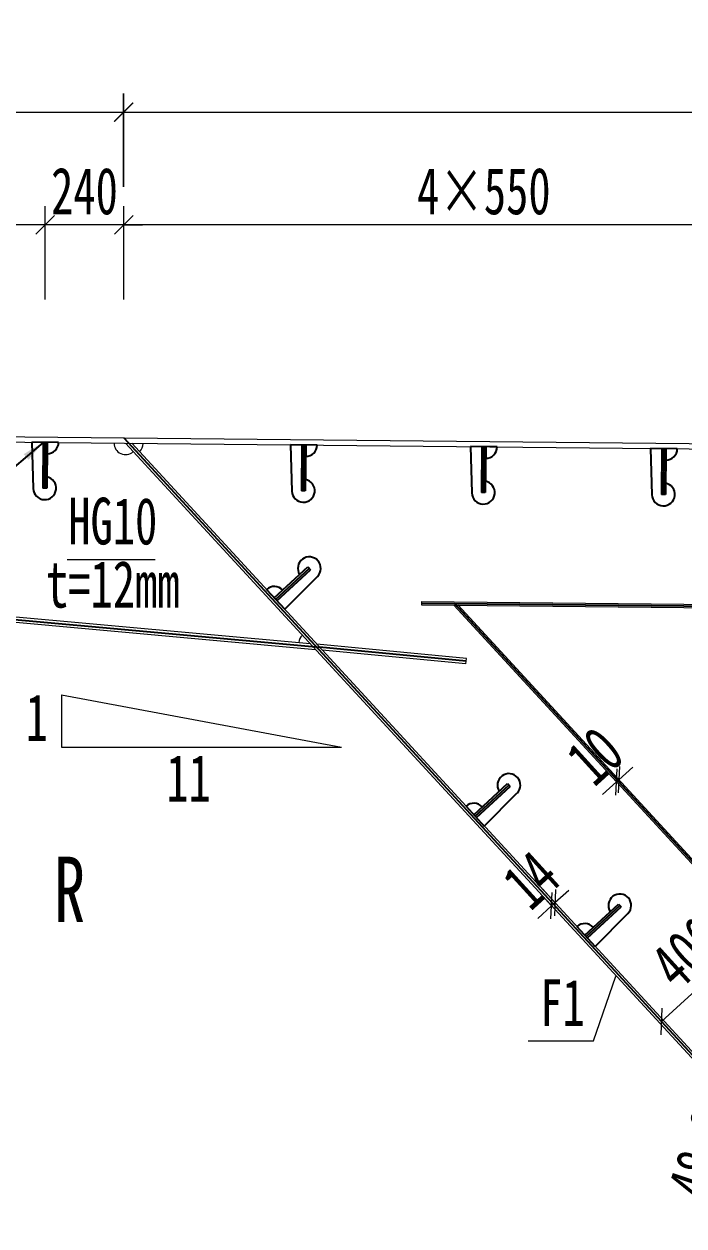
# Model space of a CAD drawing. Header units: millimetres. Extents: x -89049 to 410567, y -307459 to -100425.
# Drawn here: x 172705 to 174721, y -144931 to -141260 of the extents above; entities that cross this region are included whole.
import ezdxf
from ezdxf.enums import TextEntityAlignment as Align

# ---------------------------------------------------------------- set-up
doc = ezdxf.new("R2010")
doc.units = ezdxf.units.MM
doc.layers.get('Defpoints').update_dxf_attribs({"color": 8})
for name, color, linetype, lineweight in [('Dim', 4, 'Continuous', 15), ('文字', 7, 'Continuous', 15), ('细实线', 4, 'Continuous', 15), ('钢板粗线', 1, 'Continuous', 25), ('钢板细线', 6, 'Continuous', 15)]:
    doc.layers.add(name, color=color, linetype=linetype, lineweight=lineweight)
doc.styles.add('111', font='', dxfattribs={"width": 0.7})
doc.styles.add('BM_Dim', font='', dxfattribs={"width": 0.85})
doc.styles.get("Standard").update_dxf_attribs({"font": ''})
doc.styles.get('111').set_extended_font_data('仿宋_GB2312')
doc.styles.get('BM_Dim').set_extended_font_data('仿宋_GB2312')
doc.styles.get('Standard').set_extended_font_data('仿宋_GB2312')
doc.dimstyles.new('200', dxfattribs={"dimscale": 0, "dimtxt": 2.5, "dimasz": 1, "dimexe": 1, "dimexo": 1, "dimgap": 0.6, "dimtad": 1, "dimdec": 0, "dimdsep": 46, "dimtxsty": '111', "dimblk": 'OBLIQUE', "dimcen": 0, "dimclrd": 4, "dimclre": 4, "dimclrt": 4, "dimadec": 1, "dimazin": 2, "dimtfac": 1, "dimtdec": 0, "dimtix": 1, "dimtmove": 2, "dimatfit": 3, "dimfxl": 4, "dimfxlon": 1, "dimtolj": 1, "dimlwd": -1, "dimlwe": -1, "dimarcsym": 0})
doc.dimstyles.new('MSteel_1.0_1.0', dxfattribs={"dimtxt": 3, "dimasz": 1.2, "dimexe": 1, "dimexo": 1, "dimgap": 1, "dimtad": 3, "dimtoh": 1, "dimdec": 0, "dimzin": 0, "dimdsep": 46, "dimtxsty": 'Standard', "dimblk": 'ARCHTICK', "dimcen": 0.09, "dimclrd": 3, "dimclre": 3, "dimadec": 0, "dimazin": 0, "dimtfac": 1, "dimtdec": 4, "dimtofl": 0, "dimtmove": 0, "dimatfit": 3, "dimfxl": 1, "dimtolj": 1, "dimtzin": 0, "dimarcsym": 0})

# ---------------------------------------------------------------- blocks, each defined once
blk = doc.blocks.new('_Oblique')
at = {"color": 0, "linetype": 'ByBlock', "lineweight": -2}
blk.add_line((-0.5, -0.5), (0.5, 0.5), dxfattribs=at)
blk = doc.blocks.new('*D3724')
at = {"layer": 'Defpoints', "color": 0, "transparency": 16777216}
for p in [(173009.8, -141529.2), (173009.8, -142510.4), (170879.8, -142514.5)]:
    blk.add_point(p, dxfattribs=at)
at = {"layer": '细实线', "color": 4, "transparency": 16777216}
for p, q in [((170879.8, -141757.8), (170879.8, -141472.1)), ((173009.8, -141757.8), (173009.8, -141472.1)), ((170879.8, -141529.2), (173009.8, -141529.2))]:
    blk.add_line(p, q, dxfattribs=at)
at = {"layer": '细实线', "color": 4, "transparency": 16777216, "xscale": 57.14285714285715, "yscale": 57.14285714285715, "zscale": 57.14285714285715, "rotation": 180}
blk.add_blockref('_Oblique', (170879.8, -141529.2), dxfattribs=at)
at = {"layer": '细实线', "color": 4, "transparency": 16777216, "xscale": 57.14285714285715, "yscale": 57.14285714285715, "zscale": 57.14285714285715}
blk.add_blockref('_Oblique', (173009.8, -141529.2), dxfattribs=at)
at = {"layer": '细实线', "color": 4, "transparency": 16777216, "insert": (171944.8, -141427), "char_height": 142.86, "attachment_point": 5, "style": '111'}
blk.add_mtext('\\A1;2130', dxfattribs=at)
blk = doc.blocks.new('*D3725')
at = {"layer": 'Defpoints', "color": 0, "transparency": 16777216}
for p in [(184129.6, -141529.2), (173009.3, -142523.7), (184129.6, -142530)]:
    blk.add_point(p, dxfattribs=at)
at = {"layer": '细实线', "color": 4, "transparency": 16777216}
for p, q in [((173009.3, -141757.8), (173009.3, -141472.1)), ((184129.6, -141757.8), (184129.6, -141472.1)), ((173009.3, -141529.2), (184129.6, -141529.2))]:
    blk.add_line(p, q, dxfattribs=at)
at = {"layer": '细实线', "color": 4, "transparency": 16777216, "xscale": 57.14285714285715, "yscale": 57.14285714285715, "zscale": 57.14285714285715, "rotation": 180}
blk.add_blockref('_Oblique', (173009.3, -141529.2), dxfattribs=at)
at = {"layer": '细实线', "color": 4, "transparency": 16777216, "xscale": 57.14285714285715, "yscale": 57.14285714285715, "zscale": 57.14285714285715}
blk.add_blockref('_Oblique', (184129.6, -141529.2), dxfattribs=at)
at = {"layer": '细实线', "color": 4, "transparency": 16777216, "insert": (178569.4, -141427), "char_height": 142.86, "attachment_point": 5, "style": '111'}
blk.add_mtext('\\A1;11120', dxfattribs=at)
blk = doc.blocks.new('_ArchTick')
at = {"color": 0, "linetype": 'ByBlock', "const_width": 0.15}
blk.add_lwpolyline([(-0.5, -0.5), (0.5, 0.5)], dxfattribs=at)
blk = doc.blocks.new('14-160加劲 有过焊孔')
at = {"layer": 'Defpoints'}
blk.add_line((38609.4, 31489.3), (38609.4, 31629.3), dxfattribs=at)
at = {"layer": '钢板粗线', "color": 7}
for p, q in [((38603.4, 31489.3), (38603.4, 31629.3)), ((38603.4, 31629.3), (38615.4, 31629.3)), ((38615.4, 31489.3), (38615.4, 31629.3)), ((38650.4, 31489.3), (38644.3, 31630.8)), ((38568.4, 31489.3), (38650.4, 31489.3))]:
    blk.add_line(p, q, dxfattribs=at)
for centre, start, end in [((38609.4, 31629.3), 2.441, 260.1291), ((38603.4, 31489.3), 90, 180)]:
    blk.add_arc(centre, 35, start, end, dxfattribs=at)
blk = doc.blocks.new('*D3732')
at = {"layer": 'Defpoints', "color": 0, "transparency": 16777216}
for p in [(174327.1, -143943.8), (174327.5, -143965.2), (174337.9, -143955.7)]:
    blk.add_point(p, dxfattribs=at)
at = {"layer": '细实线', "color": 4, "transparency": 16777216}
for p, q in [((174327.1, -143943.8), (174288.6, -143901.6)), ((174327.1, -143943.8), (174369.3, -143905.4)), ((174316.7, -143953.3), (174278.2, -143911)), ((174316.7, -143953.3), (174327.1, -143943.8)), ((174316.7, -143953.3), (174274.4, -143991.7))]:
    blk.add_line(p, q, dxfattribs=at)
at = {"layer": '细实线', "color": 4, "transparency": 16777216, "xscale": 57.14285714285715, "yscale": 57.14285714285715, "zscale": 57.14285714285715}
for p, rotation in [((174327.1, -143943.8), 222.3094118037974), ((174316.7, -143953.3), 42.30941180379739)]:
    blk.add_blockref('_Oblique', p, dxfattribs=dict(at, rotation=rotation))
at = {"layer": '细实线', "color": 4, "transparency": 16777216, "insert": (174254.1, -143874.1), "char_height": 142.86, "attachment_point": 5, "rotation": 42.3094, "style": '111'}
blk.add_mtext('\\A1;14', dxfattribs=at)
blk = doc.blocks.new('*D3733')
at = {"layer": 'Defpoints', "color": 0, "transparency": 16777216}
for p in [(174522.3, -143568.2), (174532.8, -143594.7), (174540.2, -143588)]:
    blk.add_point(p, dxfattribs=at)
at = {"layer": '细实线', "color": 4, "transparency": 16777216}
for p, q in [((174514.9, -143574.9), (174476.4, -143532.7)), ((174522.3, -143568.2), (174483.8, -143525.9)), ((174522.3, -143568.2), (174564.5, -143529.7)), ((174514.9, -143574.9), (174472.6, -143613.4)), ((174514.9, -143574.9), (174522.3, -143568.2))]:
    blk.add_line(p, q, dxfattribs=at)
at = {"layer": '细实线', "color": 4, "transparency": 16777216, "xscale": 57.14285714285715, "yscale": 57.14285714285715, "zscale": 57.14285714285715}
for p, rotation in [((174514.9, -143574.9), 42.31909851144874), ((174522.3, -143568.2), 222.3190985114487)]:
    blk.add_blockref('_Oblique', p, dxfattribs=dict(at, rotation=rotation))
at = {"layer": '细实线', "color": 4, "transparency": 16777216, "insert": (174449.7, -143496), "char_height": 142.86, "attachment_point": 5, "rotation": 42.3191, "style": '111'}
blk.add_mtext('\\A1;10', dxfattribs=at)
blk = doc.blocks.new('*D3734')
at = {"layer": 'Defpoints', "color": 0, "transparency": 16777216}
for p in [(174947.8, -144037.5), (174988.7, -144082.4), (174693, -144351.6)]:
    blk.add_point(p, dxfattribs=at)
at = {"layer": '细实线', "color": 4, "transparency": 16777216}
for p, q in [((174950.2, -144040.1), (174909.3, -143995.2)), ((174652.1, -144306.7), (174947.8, -144037.5)), ((174654.6, -144309.4), (174613.7, -144264.4))]:
    blk.add_line(p, q, dxfattribs=at)
at = {"layer": '细实线', "color": 4, "transparency": 16777216, "xscale": 57.14285714285715, "yscale": 57.14285714285715, "zscale": 57.14285714285715}
for p, rotation in [((174947.8, -144037.5), 42.31909851126608), ((174652.1, -144306.7), 222.319098511266)]:
    blk.add_blockref('_Oblique', p, dxfattribs=dict(at, rotation=rotation))
at = {"layer": '细实线', "color": 4, "transparency": 16777216, "insert": (174731.1, -144096.5), "char_height": 142.86, "attachment_point": 5, "rotation": 42.3191, "style": '111'}
blk.add_mtext('\\A1;400', dxfattribs=at)
blk = doc.blocks.new('12-140加劲 有过焊孔')
at = {"layer": 'Defpoints'}
blk.add_line((0, 0), (0, 140), dxfattribs=at)
at = {"layer": '钢板粗线', "color": 7}
for p, q in [((-6, 0), (-6, 140)), ((-6, 140), (6, 140)), ((6, 0), (6, 140)), ((41, 0), (35, 141.5)), ((-41, 0), (41, 0))]:
    blk.add_line(p, q, dxfattribs=at)
for centre, start, end in [((0, 140), 2.441, 260.1291), ((-6, 0), 90, 180)]:
    blk.add_arc(centre, 35, start, end, dxfattribs=at)
blk = doc.blocks.new('*D3743')
at = {"layer": 'Defpoints', "color": 0, "transparency": 16777216}
for p in [(173009.8, -141873.3), (175209.8, -142397.5), (173009.8, -142523.7)]:
    blk.add_point(p, dxfattribs=at)
at = {"layer": '细实线', "color": 4, "transparency": 16777216}
for p, q in [((173009.8, -142101.8), (173009.8, -141816.1)), ((175209.8, -142101.8), (175209.8, -141816.1)), ((175209.8, -141873.3), (173009.8, -141873.3))]:
    blk.add_line(p, q, dxfattribs=at)
at = {"layer": '细实线', "color": 4, "transparency": 16777216, "xscale": 57.14285714285715, "yscale": 57.14285714285715, "zscale": 57.14285714285715, "rotation": 180}
blk.add_blockref('_Oblique', (173009.8, -141873.3), dxfattribs=at)
at = {"layer": '细实线', "color": 4, "transparency": 16777216, "xscale": 57.14285714285715, "yscale": 57.14285714285715, "zscale": 57.14285714285715}
blk.add_blockref('_Oblique', (175209.8, -141873.3), dxfattribs=at)
at = {"layer": '细实线', "color": 4, "transparency": 16777216, "insert": (174109.8, -141771), "char_height": 142.86, "attachment_point": 5, "style": '111'}
blk.add_mtext('\\A1;4×550', dxfattribs=at)
blk = doc.blocks.new('*D3746')
at = {"layer": 'Defpoints', "color": 0, "transparency": 16777216}
for p in [(172769.9, -141873.3), (172769.9, -142549.5), (173009.8, -142539.7)]:
    blk.add_point(p, dxfattribs=at)
at = {"layer": '细实线', "color": 4, "transparency": 16777216}
for p, q in [((172769.9, -142101.8), (172769.9, -141816.1)), ((173009.8, -142101.8), (173009.8, -141816.1)), ((172769.9, -141873.3), (172712.7, -141873.3)), ((173009.8, -141873.3), (172769.9, -141873.3)), ((173009.8, -141873.3), (173067, -141873.3))]:
    blk.add_line(p, q, dxfattribs=at)
at = {"layer": '细实线', "color": 4, "transparency": 16777216, "xscale": 57.14285714285715, "yscale": 57.14285714285715, "zscale": 57.14285714285715}
blk.add_blockref('_Oblique', (172769.9, -141873.3), dxfattribs=at)
at = {"layer": '细实线', "color": 4, "transparency": 16777216, "xscale": 57.14285714285715, "yscale": 57.14285714285715, "zscale": 57.14285714285715, "rotation": 180}
blk.add_blockref('_Oblique', (173009.8, -141873.3), dxfattribs=at)
at = {"layer": '细实线', "color": 4, "transparency": 16777216, "insert": (172889.9, -141771), "char_height": 142.86, "attachment_point": 5, "style": '111'}
blk.add_mtext('\\A1;240', dxfattribs=at)
blk = doc.blocks.new('*D3750')
at = {"layer": 'Defpoints', "color": 0, "transparency": 16777216}
for p in [(173091.7, -142555.7), (174926.3, -144759.1), (175085, -144787.5), (175107, -144787.5), (182220.3, -144787.5)]:
    blk.add_point(p, dxfattribs=at)
at = {"layer": '细实线', "color": 4, "transparency": 16777216}
blk.add_line((175027.8, -144787.5), (174866.6, -144787.5), dxfattribs=at)
blk.add_arc((175085, -144787.5), 161.2, 131.7689, 180, dxfattribs=at)
at = {"layer": '细实线', "color": 4, "transparency": 16777216, "xscale": 57.14285714285715, "yscale": 57.14285714285715, "zscale": 57.14285714285715}
for p, rotation in [((174977.6, -144667.2), 41.7688767921294), ((174923.8, -144787.5), 270)]:
    blk.add_blockref('_Oblique', p, dxfattribs=dict(at, rotation=rotation))
at = {"layer": '细实线', "color": 4, "transparency": 16777216, "insert": (174786.9, -144687.8), "char_height": 142.857, "attachment_point": 5, "rotation": 71.5171, "style": '111'}
blk.add_mtext('\\A1;48.2%%d', dxfattribs=at)
blk = doc.blocks.new('*D3753')
at = {"layer": 'Defpoints', "color": 0, "transparency": 16777216}
for p in [(184129.6, -141225.6), (184129.6, -142226.3), (170879.8, -142514.5)]:
    blk.add_point(p, dxfattribs=at)
at = {"layer": '细实线', "color": 4, "transparency": 16777216}
for p, q in [((170879.8, -141454.1), (170879.8, -141168.4)), ((184129.6, -141454.1), (184129.6, -141168.4)), ((170879.8, -141225.6), (184129.6, -141225.6))]:
    blk.add_line(p, q, dxfattribs=at)
at = {"layer": '细实线', "color": 4, "transparency": 16777216, "xscale": 57.14285714285715, "yscale": 57.14285714285715, "zscale": 57.14285714285715, "rotation": 180}
blk.add_blockref('_Oblique', (170879.8, -141225.6), dxfattribs=at)
at = {"layer": '细实线', "color": 4, "transparency": 16777216, "xscale": 57.14285714285715, "yscale": 57.14285714285715, "zscale": 57.14285714285715}
blk.add_blockref('_Oblique', (184129.6, -141225.6), dxfattribs=at)
at = {"layer": '细实线', "color": 4, "transparency": 16777216, "insert": (177504.7, -141123.3), "char_height": 142.86, "attachment_point": 5, "style": '111'}
blk.add_mtext('\\A1;13250', dxfattribs=at)
blk = doc.blocks.new('*D3763')
at = {"layer": 'Defpoints', "color": 0, "transparency": 16777216}
for p in [(171419.9, -141873.3), (172769.9, -142327.1), (171419.9, -142438.2)]:
    blk.add_point(p, dxfattribs=at)
at = {"layer": '细实线', "color": 4, "transparency": 16777216}
for p, q in [((171419.9, -142101.8), (171419.9, -141816.1)), ((172769.9, -142101.8), (172769.9, -141816.1)), ((172769.9, -141873.3), (171419.9, -141873.3))]:
    blk.add_line(p, q, dxfattribs=at)
at = {"layer": '细实线', "color": 4, "transparency": 16777216, "xscale": 57.14285714285715, "yscale": 57.14285714285715, "zscale": 57.14285714285715, "rotation": 180}
blk.add_blockref('_Oblique', (171419.9, -141873.3), dxfattribs=at)
at = {"layer": '细实线', "color": 4, "transparency": 16777216, "xscale": 57.14285714285715, "yscale": 57.14285714285715, "zscale": 57.14285714285715}
blk.add_blockref('_Oblique', (172769.9, -141873.3), dxfattribs=at)
at = {"layer": '细实线', "color": 4, "transparency": 16777216, "insert": (172094.9, -141771), "char_height": 142.86, "attachment_point": 5, "style": '111'}
blk.add_mtext('\\A1;3×450', dxfattribs=at)

msp = doc.modelspace()

# ---------------------------------------------------------------- linework, layer by layer
at = {"layer": 'Defpoints'}
for p, q in [((173009.8, -142524.3), (175094.5, -144787.5)), ((170929.8, -142919.5), (173608.1, -143163.4)), ((174019.9, -143030.4), (175269.9, -144387.5)), ((174056, -143206.3), (173608.1, -143163.4))]:
    msp.add_line(p, q, dxfattribs=at)
at = {"layer": 'Defpoints', "color": 8, "elevation": 0}
msp.add_lwpolyline([(173919.9, -143029.4), (177827.3, -143068.5)], dxfattribs=at)
at = {"layer": '细实线'}
for p, q in [((172836.8, -142895.5), (173105.5, -142895.5)), ((172819.2, -143308.6), (173674.8, -143468.6)), ((172819.2, -143308.6), (172819.2, -143468.6)), ((172819.2, -143468.6), (173674.8, -143468.6)), ((174444.8, -144366.3), (174513.2, -144168.1)), ((174245.3, -144366.3), (174444.8, -144366.3))]:
    msp.add_line(p, q, dxfattribs=at)
at = {"layer": '钢板细线'}
for p, q in [((173015.1, -142540.3), (175085, -144787.5)), ((173034.3, -142540.5), (175104, -144787.5)), ((170941.8, -142912.5), (173579.2, -143152.7)), ((170941.8, -142928.6), (173595.4, -143170.3)), ((173919.9, -143024.4), (173919.8, -143034.4)), ((174017.7, -143035.4), (175258.5, -144382.5)), ((174031.4, -143035.5), (175272.1, -144382.5))]:
    msp.add_line(p, q, dxfattribs=at)
at = {"layer": '钢板细线', "color": 7}
for p, q in [((174056.8, -143198.3), (173599.9, -143154.6)), ((174055.3, -143214.3), (173616.2, -143172.2)), ((174055.3, -143214.3), (174056.8, -143198.3))]:
    msp.add_line(p, q, dxfattribs=at)
at = {"layer": '钢板细线', "elevation": 0}
for points in [[(170879.8, -142503), (178084.8, -142575.1)], [(170879.8, -142519), (178084.8, -142591.1)], [(173919.9, -143024.4), (177827.3, -143063.5)], [(173919.8, -143034.4), (177827.2, -143073.5)]]:
    msp.add_lwpolyline(points, dxfattribs=at)
at = {"layer": '钢板细线'}
for centre, start, end in [((173015.1, -142540.3), 179.4263, 312.3094), ((173034.3, -142540.5), 312.3094, 359.4263), ((173579.2, -143152.7), 132.6489, 174.8359)]:
    msp.add_arc(centre, 35, start, end, dxfattribs=at)

# ---------------------------------------------------------------- block references
at = {"layer": '细实线', "rotation": 179.4262908401}
for p in [(172769.8, -142537.9), (173559.8, -142545.8), (174109.8, -142551.3), (174659.8, -142556.8)]:
    msp.add_blockref('12-140加劲 有过焊孔', p, dxfattribs=at)
at = {"layer": '钢板细线'}
for p, rotation in [((124154.7, -135953.7), 312.6489191297555), ((124764.4, -136615.7), 312.648919129774), ((125103.2, -136983.4), 312.6489191297598)]:
    msp.add_blockref('14-160加劲 有过焊孔', p, dxfattribs=dict(at, rotation=rotation))

# ---------------------------------------------------------------- texts
at = {"layer": '文字', "style": 'BM_Dim', "width": 0.7}
for s, height, p in [('HG10', 142.86, (172976.3, -142892.5)), ('t=12mm', 142.86, (172976.3, -143085.3)), ('1', 142.9, (172744.3, -143492.7)), ('11', 142.86, (173207.9, -143677.9)), ('F1', 142.86, (174350.2, -144363.3))]:
    msp.add_text(s, height=height, dxfattribs=at).set_placement(p, align=Align.BOTTOM_CENTER)
msp.add_text('R', height=200, dxfattribs=at).set_placement((172844.4, -144003.3), align=Align.CENTER)

# ---------------------------------------------------------------- dimensions: what is measured, and where the dimension line sits
at = {"layer": '细实线'}
for base, p1, p2, override, picture, middle in [((184129.6, -141225.6), (170879.8, -142514.5), (184129.6, -142226.3), {"dimscale": 57.142857, "dimtxsty": '111', "dimblk": 'Oblique'}, '*D3753', (177504.7, -141123.3)), ((173009.8, -141529.2), (170879.8, -142514.5), (173009.8, -142510.4), {"dimscale": 57.142857, "dimtxsty": '111', "dimblk": 'Oblique'}, '*D3724', (171944.8, -141427)), ((184129.6, -141529.2), (173009.3, -142523.7), (184129.6, -142530), {"dimscale": 57.142857, "dimtxsty": '111', "dimblk": 'Oblique'}, '*D3725', (178569.4, -141427)), ((172769.9, -141873.3), (173009.8, -142539.7), (172769.9, -142549.5), {"dimscale": 57.142857, "dimblk": 'Oblique'}, '*D3746', (172889.9, -141771))]:
    dim = msp.add_linear_dim(base=base, p1=p1, p2=p2, dimstyle='200', override=override, dxfattribs=at)
    dim.commit()
    dim.dimension.update_dxf_attribs({"geometry": picture, "text_midpoint": middle})
for base, p1, p2, text, picture, middle in [((171419.9, -141873.3), (172769.9, -142327.1), (171419.9, -142438.2), '3×450', '*D3763', (172094.9, -141771)), ((173009.8, -141873.3), (175209.8, -142397.5), (173009.8, -142523.7), '4×550', '*D3743', (174109.8, -141771))]:
    dim = msp.add_linear_dim(base=base, p1=p1, p2=p2, text=text, dimstyle='200', override={"dimscale": 57.142857, "dimtxsty": '111', "dimblk": 'Oblique'}, dxfattribs=at)
    dim.commit()
    dim.dimension.update_dxf_attribs({"geometry": picture, "text_midpoint": middle})
dim = msp.add_angular_dim_2l(base=(174926.3, -144759.1), line1=((173091.7, -142555.7), (175085, -144787.5)), line2=((182220.3, -144787.5), (175107, -144787.5)), dimstyle='200', override={"dimscale": 57.142857, "dimblk": 'Oblique'}, dxfattribs=at)
dim.commit()
dim.dimension.update_dxf_attribs({"geometry": '*D3750', "text_midpoint": (174786.9, -144687.8), "dimtype": 162})
for p1, p2, distance, picture, middle in [((174532.8, -143594.7), (174540.2, -143588), 26.7, '*D3733', (174449.7, -143496)), ((174327.5, -143965.2), (174337.9, -143955.7), 16.1, '*D3732', (174254.1, -143874.1)), ((174693, -144351.6), (174988.7, -144082.4), 60.7, '*D3734', (174731.1, -144096.5))]:
    dim = msp.add_aligned_dim(p1=p1, p2=p2, distance=distance, dimstyle='200', override={"dimscale": 57.142857, "dimblk": 'Oblique'}, dxfattribs=at)
    dim.commit()
    dim.dimension.update_dxf_attribs({"geometry": picture, "text_midpoint": middle})

# ---------------------------------------------------------------- leaders
at = {"layer": 'Dim'}
msp.add_leader([(172763.8, -142537.8), (172608, -142670.7)], dimstyle='MSteel_1.0_1.0', override={"dimscale": 57.142857, "dimclrd": 256}, dxfattribs=at)

doc.saveas('drawing.dxf')
